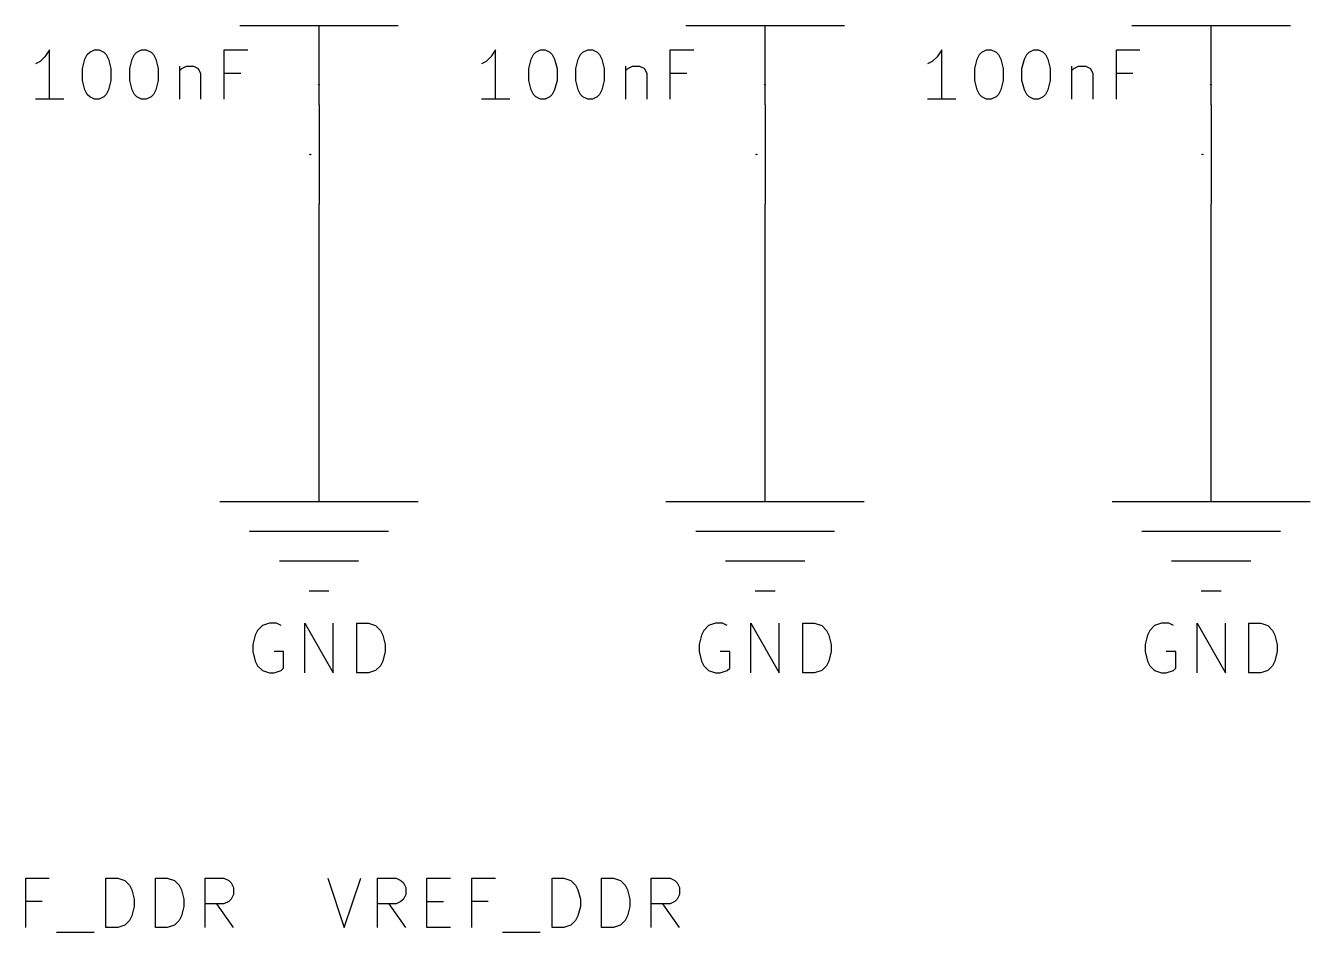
# Model space of a CAD drawing. Header units: millimetres. Extents: x 3 to 246, y -195 to -4.
# Drawn here: x 149.96 to 182.88, y -80.89 to -57.66 of the extents above; entities that cross this region are included whole.
import ezdxf

# ---------------------------------------------------------------- set-up
doc = ezdxf.new("R2010")
doc.units = ezdxf.units.MM
for name, color, linetype in [('GREENSIXTYFIVE', 129, 'CONTINUOUS'), ('LIGHTGREEN', 92, 'CONTINUOUS'), ('LIGHTRED', 12, 'CONTINUOUS'), ('RED', 14, 'CONTINUOUS'), ('REDSIX', 19, 'CONTINUOUS')]:
    doc.layers.add(name, color=color, linetype=linetype)

msp = doc.modelspace()

# ---------------------------------------------------------------- linework, layer by layer
at = {"layer": 'GREENSIXTYFIVE', "linetype": 'CONTINUOUS'}
for p, q in [((150.334, -58.5768), (150.2131, -58.6373)), ((150.334, -58.5768), (150.2131, -58.6373)), ((150.455, -58.4559), (150.334, -58.5768)), ((150.455, -58.4559), (150.334, -58.5768)), ((150.5759, -58.2744), (150.455, -58.4559)), ((150.5759, -58.2744), (150.455, -58.4559)), ((150.5759, -59.5444), (150.5759, -58.2744)), ((150.5759, -59.5444), (150.5759, -58.2744)), ((151.4226, -58.7582), (151.483, -58.5163)), ((151.4226, -58.7582), (151.483, -58.5163)), ((151.483, -58.5163), (151.5435, -58.3954)), ((151.483, -58.5163), (151.5435, -58.3954)), ((151.5435, -58.3954), (151.604, -58.3349)), ((151.5435, -58.3954), (151.604, -58.3349)), ((151.604, -58.3349), (151.7249, -58.2744)), ((151.604, -58.3349), (151.7249, -58.2744)), ((151.7249, -58.2744), (151.8459, -58.2744)), ((151.7249, -58.2744), (151.8459, -58.2744)), ((151.8459, -58.2744), (151.9668, -58.3349)), ((151.8459, -58.2744), (151.9668, -58.3349)), ((151.9668, -58.3349), (152.0273, -58.3954)), ((151.9668, -58.3349), (152.0273, -58.3954)), ((152.0273, -58.3954), (152.0878, -58.5163)), ((152.0273, -58.3954), (152.0878, -58.5163)), ((152.0878, -58.5163), (152.1483, -58.7582)), ((152.0878, -58.5163), (152.1483, -58.7582)), ((152.6321, -58.7582), (152.6925, -58.5163)), ((152.6321, -58.7582), (152.6925, -58.5163)), ((152.6925, -58.5163), (152.753, -58.3954)), ((152.6925, -58.5163), (152.753, -58.3954)), ((152.753, -58.3954), (152.8135, -58.3349)), ((152.753, -58.3954), (152.8135, -58.3349)), ((152.8135, -58.3349), (152.9344, -58.2744)), ((152.8135, -58.3349), (152.9344, -58.2744)), ((152.9344, -58.2744), (153.0554, -58.2744)), ((152.9344, -58.2744), (153.0554, -58.2744)), ((153.0554, -58.2744), (153.1763, -58.3349)), ((153.0554, -58.2744), (153.1763, -58.3349)), ((153.1763, -58.3349), (153.2368, -58.3954)), ((153.1763, -58.3349), (153.2368, -58.3954)), ((153.2368, -58.3954), (153.2973, -58.5163)), ((153.2368, -58.3954), (153.2973, -58.5163)), ((153.2973, -58.5163), (153.3578, -58.7582)), ((153.2973, -58.5163), (153.3578, -58.7582)), ((155.051, -59.5444), (155.051, -58.2744)), ((155.051, -58.2744), (155.6558, -58.2744)), ((155.051, -59.5444), (155.051, -58.2744)), ((155.051, -58.2744), (155.6558, -58.2744)), ((161.764, -58.5768), (161.6431, -58.6373)), ((161.764, -58.5768), (161.6431, -58.6373)), ((161.885, -58.4559), (161.764, -58.5768)), ((161.885, -58.4559), (161.764, -58.5768)), ((162.0059, -58.2744), (161.885, -58.4559)), ((162.0059, -58.2744), (161.885, -58.4559)), ((162.0059, -59.5444), (162.0059, -58.2744)), ((162.0059, -59.5444), (162.0059, -58.2744)), ((162.8526, -58.7582), (162.913, -58.5163)), ((162.8526, -58.7582), (162.913, -58.5163)), ((162.913, -58.5163), (162.9735, -58.3954)), ((162.913, -58.5163), (162.9735, -58.3954)), ((162.9735, -58.3954), (163.034, -58.3349)), ((162.9735, -58.3954), (163.034, -58.3349)), ((163.034, -58.3349), (163.1549, -58.2744)), ((163.034, -58.3349), (163.1549, -58.2744)), ((163.1549, -58.2744), (163.2759, -58.2744)), ((163.1549, -58.2744), (163.2759, -58.2744)), ((163.2759, -58.2744), (163.3968, -58.3349)), ((163.2759, -58.2744), (163.3968, -58.3349)), ((163.3968, -58.3349), (163.4573, -58.3954)), ((163.3968, -58.3349), (163.4573, -58.3954)), ((163.4573, -58.3954), (163.5178, -58.5163)), ((163.4573, -58.3954), (163.5178, -58.5163)), ((163.5178, -58.5163), (163.5783, -58.7582)), ((163.5178, -58.5163), (163.5783, -58.7582)), ((164.0621, -58.7582), (164.1225, -58.5163)), ((164.0621, -58.7582), (164.1225, -58.5163)), ((164.1225, -58.5163), (164.183, -58.3954)), ((164.1225, -58.5163), (164.183, -58.3954)), ((164.183, -58.3954), (164.2435, -58.3349)), ((164.183, -58.3954), (164.2435, -58.3349)), ((164.2435, -58.3349), (164.3644, -58.2744)), ((164.2435, -58.3349), (164.3644, -58.2744)), ((164.3644, -58.2744), (164.4854, -58.2744)), ((164.3644, -58.2744), (164.4854, -58.2744)), ((164.4854, -58.2744), (164.6063, -58.3349)), ((164.4854, -58.2744), (164.6063, -58.3349)), ((164.6063, -58.3349), (164.6668, -58.3954)), ((164.6063, -58.3349), (164.6668, -58.3954)), ((164.6668, -58.3954), (164.7273, -58.5163)), ((164.6668, -58.3954), (164.7273, -58.5163)), ((164.7273, -58.5163), (164.7878, -58.7582)), ((164.7273, -58.5163), (164.7878, -58.7582)), ((166.481, -59.5444), (166.481, -58.2744)), ((166.481, -58.2744), (167.0858, -58.2744)), ((166.481, -59.5444), (166.481, -58.2744)), ((166.481, -58.2744), (167.0858, -58.2744)), ((173.194, -58.5768), (173.0731, -58.6373)), ((173.194, -58.5768), (173.0731, -58.6373)), ((173.315, -58.4559), (173.194, -58.5768)), ((173.315, -58.4559), (173.194, -58.5768)), ((173.4359, -58.2744), (173.315, -58.4559)), ((173.4359, -58.2744), (173.315, -58.4559)), ((173.4359, -59.5444), (173.4359, -58.2744)), ((173.4359, -59.5444), (173.4359, -58.2744)), ((174.2826, -58.7582), (174.343, -58.5163)), ((174.2826, -58.7582), (174.343, -58.5163)), ((174.343, -58.5163), (174.4035, -58.3954)), ((174.343, -58.5163), (174.4035, -58.3954)), ((174.4035, -58.3954), (174.464, -58.3349)), ((174.4035, -58.3954), (174.464, -58.3349)), ((174.464, -58.3349), (174.5849, -58.2744)), ((174.464, -58.3349), (174.5849, -58.2744)), ((174.5849, -58.2744), (174.7059, -58.2744)), ((174.5849, -58.2744), (174.7059, -58.2744)), ((174.7059, -58.2744), (174.8268, -58.3349)), ((174.7059, -58.2744), (174.8268, -58.3349)), ((174.8268, -58.3349), (174.8873, -58.3954)), ((174.8268, -58.3349), (174.8873, -58.3954)), ((174.8873, -58.3954), (174.9478, -58.5163)), ((174.8873, -58.3954), (174.9478, -58.5163)), ((174.9478, -58.5163), (175.0083, -58.7582)), ((174.9478, -58.5163), (175.0083, -58.7582)), ((175.4921, -58.7582), (175.5525, -58.5163)), ((175.4921, -58.7582), (175.5525, -58.5163)), ((175.5525, -58.5163), (175.613, -58.3954)), ((175.5525, -58.5163), (175.613, -58.3954)), ((175.613, -58.3954), (175.6735, -58.3349)), ((175.613, -58.3954), (175.6735, -58.3349)), ((175.6735, -58.3349), (175.7944, -58.2744)), ((175.6735, -58.3349), (175.7944, -58.2744)), ((175.7944, -58.2744), (175.9154, -58.2744)), ((175.7944, -58.2744), (175.9154, -58.2744)), ((175.9154, -58.2744), (176.0363, -58.3349)), ((175.9154, -58.2744), (176.0363, -58.3349)), ((176.0363, -58.3349), (176.0968, -58.3954)), ((176.0363, -58.3349), (176.0968, -58.3954)), ((176.0968, -58.3954), (176.1573, -58.5163)), ((176.0968, -58.3954), (176.1573, -58.5163)), ((176.1573, -58.5163), (176.2178, -58.7582)), ((176.1573, -58.5163), (176.2178, -58.7582)), ((177.911, -59.5444), (177.911, -58.2744)), ((177.911, -58.2744), (178.5158, -58.2744)), ((177.911, -59.5444), (177.911, -58.2744)), ((177.911, -58.2744), (178.5158, -58.2744)), ((151.4226, -59.0606), (151.4226, -58.7582)), ((151.4226, -59.0606), (151.4226, -58.7582)), ((152.1483, -58.7582), (152.1483, -59.0606)), ((152.1483, -58.7582), (152.1483, -59.0606)), ((152.6321, -59.0606), (152.6321, -58.7582)), ((152.6321, -59.0606), (152.6321, -58.7582)), ((153.3578, -58.7582), (153.3578, -59.0606)), ((153.3578, -58.7582), (153.3578, -59.0606)), ((153.902, -58.6978), (153.902, -59.5444)), ((153.902, -58.6978), (153.902, -59.5444)), ((153.902, -58.8187), (153.9625, -58.7582)), ((153.902, -58.8187), (153.9625, -58.7582)), ((153.9625, -58.7582), (154.0835, -58.6978)), ((153.9625, -58.7582), (154.0835, -58.6978)), ((154.0835, -58.6978), (154.2649, -58.6978)), ((154.0835, -58.6978), (154.2649, -58.6978)), ((154.2649, -58.6978), (154.3858, -58.7582)), ((154.2649, -58.6978), (154.3858, -58.7582)), ((154.3858, -58.7582), (154.4463, -58.8792)), ((154.3858, -58.7582), (154.4463, -58.8792)), ((154.4463, -58.8792), (154.4463, -59.5444)), ((154.4463, -58.8792), (154.4463, -59.5444)), ((155.4744, -58.8792), (155.051, -58.8792)), ((155.4744, -58.8792), (155.051, -58.8792)), ((162.8526, -59.0606), (162.8526, -58.7582)), ((162.8526, -59.0606), (162.8526, -58.7582)), ((163.5783, -58.7582), (163.5783, -59.0606)), ((163.5783, -58.7582), (163.5783, -59.0606)), ((164.0621, -59.0606), (164.0621, -58.7582)), ((164.0621, -59.0606), (164.0621, -58.7582)), ((164.7878, -58.7582), (164.7878, -59.0606)), ((164.7878, -58.7582), (164.7878, -59.0606)), ((165.332, -58.6978), (165.332, -59.5444)), ((165.332, -58.6978), (165.332, -59.5444)), ((165.332, -58.8187), (165.3925, -58.7582)), ((165.332, -58.8187), (165.3925, -58.7582)), ((165.3925, -58.7582), (165.5135, -58.6978)), ((165.3925, -58.7582), (165.5135, -58.6978)), ((165.5135, -58.6978), (165.6949, -58.6978)), ((165.5135, -58.6978), (165.6949, -58.6978)), ((165.6949, -58.6978), (165.8158, -58.7582)), ((165.6949, -58.6978), (165.8158, -58.7582)), ((165.8158, -58.7582), (165.8763, -58.8792)), ((165.8158, -58.7582), (165.8763, -58.8792)), ((165.8763, -58.8792), (165.8763, -59.5444)), ((165.8763, -58.8792), (165.8763, -59.5444)), ((166.9044, -58.8792), (166.481, -58.8792)), ((166.9044, -58.8792), (166.481, -58.8792)), ((174.2826, -59.0606), (174.2826, -58.7582)), ((174.2826, -59.0606), (174.2826, -58.7582)), ((175.0083, -58.7582), (175.0083, -59.0606)), ((175.0083, -58.7582), (175.0083, -59.0606)), ((175.4921, -59.0606), (175.4921, -58.7582)), ((175.4921, -59.0606), (175.4921, -58.7582)), ((176.2178, -58.7582), (176.2178, -59.0606)), ((176.2178, -58.7582), (176.2178, -59.0606)), ((176.762, -58.6978), (176.762, -59.5444)), ((176.762, -58.6978), (176.762, -59.5444)), ((176.762, -58.8187), (176.8225, -58.7582)), ((176.762, -58.8187), (176.8225, -58.7582)), ((176.8225, -58.7582), (176.9435, -58.6978)), ((176.8225, -58.7582), (176.9435, -58.6978)), ((176.9435, -58.6978), (177.1249, -58.6978)), ((176.9435, -58.6978), (177.1249, -58.6978)), ((177.1249, -58.6978), (177.2458, -58.7582)), ((177.1249, -58.6978), (177.2458, -58.7582)), ((177.2458, -58.7582), (177.3063, -58.8792)), ((177.2458, -58.7582), (177.3063, -58.8792)), ((177.3063, -58.8792), (177.3063, -59.5444)), ((177.3063, -58.8792), (177.3063, -59.5444)), ((178.3344, -58.8792), (177.911, -58.8792)), ((178.3344, -58.8792), (177.911, -58.8792)), ((151.483, -59.3025), (151.4226, -59.0606)), ((151.483, -59.3025), (151.4226, -59.0606)), ((152.1483, -59.0606), (152.0878, -59.3025)), ((152.1483, -59.0606), (152.0878, -59.3025)), ((152.6925, -59.3025), (152.6321, -59.0606)), ((152.6925, -59.3025), (152.6321, -59.0606)), ((153.3578, -59.0606), (153.2973, -59.3025)), ((153.3578, -59.0606), (153.2973, -59.3025)), ((157.4664, -59.1674), (157.4676, -59.165)), ((157.4664, -59.1674), (157.4676, -59.165)), ((157.4664, -59.1735), (157.4664, -59.1674)), ((157.4664, -59.1735), (157.4664, -59.1674)), ((157.4676, -59.1759), (157.4664, -59.1735)), ((157.4676, -59.1759), (157.4664, -59.1735)), ((157.4676, -59.165), (157.4688, -59.1638)), ((157.4676, -59.165), (157.4688, -59.1638)), ((157.4688, -59.1771), (157.4676, -59.1759)), ((157.4688, -59.1771), (157.4676, -59.1759)), ((157.4688, -59.1638), (157.4712, -59.1626)), ((157.4688, -59.1638), (157.4712, -59.1626)), ((157.4712, -59.1626), (157.4736, -59.1626)), ((157.4712, -59.1626), (157.4736, -59.1626)), ((157.4736, -59.1626), (157.4772, -59.1638)), ((157.4736, -59.1626), (157.4772, -59.1638)), ((157.4772, -59.1638), (157.4918, -59.1783)), ((157.4772, -59.1638), (157.4918, -59.1783)), ((157.4918, -59.1783), (157.4918, -59.1626)), ((157.4918, -59.1783), (157.4918, -59.1626)), ((162.913, -59.3025), (162.8526, -59.0606)), ((162.913, -59.3025), (162.8526, -59.0606)), ((163.5783, -59.0606), (163.5178, -59.3025)), ((163.5783, -59.0606), (163.5178, -59.3025)), ((164.1225, -59.3025), (164.0621, -59.0606)), ((164.1225, -59.3025), (164.0621, -59.0606)), ((164.7878, -59.0606), (164.7273, -59.3025)), ((164.7878, -59.0606), (164.7273, -59.3025)), ((168.8964, -59.1674), (168.8976, -59.165)), ((168.8964, -59.1674), (168.8976, -59.165)), ((168.8964, -59.1735), (168.8964, -59.1674)), ((168.8964, -59.1735), (168.8964, -59.1674)), ((168.8976, -59.1759), (168.8964, -59.1735)), ((168.8976, -59.1759), (168.8964, -59.1735)), ((168.8976, -59.165), (168.8988, -59.1638)), ((168.8976, -59.165), (168.8988, -59.1638)), ((168.8988, -59.1771), (168.8976, -59.1759)), ((168.8988, -59.1771), (168.8976, -59.1759)), ((168.8988, -59.1638), (168.9012, -59.1626)), ((168.8988, -59.1638), (168.9012, -59.1626)), ((168.9012, -59.1626), (168.9036, -59.1626)), ((168.9012, -59.1626), (168.9036, -59.1626)), ((168.9036, -59.1626), (168.9072, -59.1638)), ((168.9036, -59.1626), (168.9072, -59.1638)), ((168.9072, -59.1638), (168.9218, -59.1783)), ((168.9072, -59.1638), (168.9218, -59.1783)), ((168.9218, -59.1783), (168.9218, -59.1626)), ((168.9218, -59.1783), (168.9218, -59.1626)), ((174.343, -59.3025), (174.2826, -59.0606)), ((174.343, -59.3025), (174.2826, -59.0606)), ((175.0083, -59.0606), (174.9478, -59.3025)), ((175.0083, -59.0606), (174.9478, -59.3025)), ((175.5525, -59.3025), (175.4921, -59.0606)), ((175.5525, -59.3025), (175.4921, -59.0606)), ((176.2178, -59.0606), (176.1573, -59.3025)), ((176.2178, -59.0606), (176.1573, -59.3025)), ((180.3264, -59.1674), (180.3276, -59.165)), ((180.3264, -59.1674), (180.3276, -59.165)), ((180.3264, -59.1735), (180.3264, -59.1674)), ((180.3264, -59.1735), (180.3264, -59.1674)), ((180.3276, -59.1759), (180.3264, -59.1735)), ((180.3276, -59.1759), (180.3264, -59.1735)), ((180.3276, -59.165), (180.3288, -59.1638)), ((180.3276, -59.165), (180.3288, -59.1638)), ((180.3288, -59.1771), (180.3276, -59.1759)), ((180.3288, -59.1771), (180.3276, -59.1759)), ((180.3288, -59.1638), (180.3312, -59.1626)), ((180.3288, -59.1638), (180.3312, -59.1626)), ((180.3312, -59.1626), (180.3336, -59.1626)), ((180.3312, -59.1626), (180.3336, -59.1626)), ((180.3336, -59.1626), (180.3372, -59.1638)), ((180.3336, -59.1626), (180.3372, -59.1638)), ((180.3372, -59.1638), (180.3518, -59.1783)), ((180.3372, -59.1638), (180.3518, -59.1783)), ((180.3518, -59.1783), (180.3518, -59.1626)), ((180.3518, -59.1783), (180.3518, -59.1626)), ((150.9388, -59.5444), (150.2131, -59.5444)), ((150.9388, -59.5444), (150.2131, -59.5444)), ((151.5435, -59.4235), (151.483, -59.3025)), ((151.5435, -59.4235), (151.483, -59.3025)), ((151.604, -59.484), (151.5435, -59.4235)), ((151.604, -59.484), (151.5435, -59.4235)), ((151.7249, -59.5444), (151.604, -59.484)), ((151.7249, -59.5444), (151.604, -59.484)), ((151.8459, -59.5444), (151.7249, -59.5444)), ((151.8459, -59.5444), (151.7249, -59.5444)), ((151.9668, -59.484), (151.8459, -59.5444)), ((151.9668, -59.484), (151.8459, -59.5444)), ((152.0273, -59.4235), (151.9668, -59.484)), ((152.0273, -59.4235), (151.9668, -59.484)), ((152.0878, -59.3025), (152.0273, -59.4235)), ((152.0878, -59.3025), (152.0273, -59.4235)), ((152.753, -59.4235), (152.6925, -59.3025)), ((152.753, -59.4235), (152.6925, -59.3025)), ((152.8135, -59.484), (152.753, -59.4235)), ((152.8135, -59.484), (152.753, -59.4235)), ((152.9344, -59.5444), (152.8135, -59.484)), ((152.9344, -59.5444), (152.8135, -59.484)), ((153.0554, -59.5444), (152.9344, -59.5444)), ((153.0554, -59.5444), (152.9344, -59.5444)), ((153.1763, -59.484), (153.0554, -59.5444)), ((153.1763, -59.484), (153.0554, -59.5444)), ((153.2368, -59.4235), (153.1763, -59.484)), ((153.2368, -59.4235), (153.1763, -59.484)), ((153.2973, -59.3025), (153.2368, -59.4235)), ((153.2973, -59.3025), (153.2368, -59.4235)), ((162.3688, -59.5444), (161.6431, -59.5444)), ((162.3688, -59.5444), (161.6431, -59.5444)), ((162.9735, -59.4235), (162.913, -59.3025)), ((162.9735, -59.4235), (162.913, -59.3025)), ((163.034, -59.484), (162.9735, -59.4235)), ((163.034, -59.484), (162.9735, -59.4235)), ((163.1549, -59.5444), (163.034, -59.484)), ((163.1549, -59.5444), (163.034, -59.484)), ((163.2759, -59.5444), (163.1549, -59.5444)), ((163.2759, -59.5444), (163.1549, -59.5444)), ((163.3968, -59.484), (163.2759, -59.5444)), ((163.3968, -59.484), (163.2759, -59.5444)), ((163.4573, -59.4235), (163.3968, -59.484)), ((163.4573, -59.4235), (163.3968, -59.484)), ((163.5178, -59.3025), (163.4573, -59.4235)), ((163.5178, -59.3025), (163.4573, -59.4235)), ((164.183, -59.4235), (164.1225, -59.3025)), ((164.183, -59.4235), (164.1225, -59.3025)), ((164.2435, -59.484), (164.183, -59.4235)), ((164.2435, -59.484), (164.183, -59.4235)), ((164.3644, -59.5444), (164.2435, -59.484)), ((164.3644, -59.5444), (164.2435, -59.484)), ((164.4854, -59.5444), (164.3644, -59.5444)), ((164.4854, -59.5444), (164.3644, -59.5444)), ((164.6063, -59.484), (164.4854, -59.5444)), ((164.6063, -59.484), (164.4854, -59.5444)), ((164.6668, -59.4235), (164.6063, -59.484)), ((164.6668, -59.4235), (164.6063, -59.484)), ((164.7273, -59.3025), (164.6668, -59.4235)), ((164.7273, -59.3025), (164.6668, -59.4235)), ((173.7988, -59.5444), (173.0731, -59.5444)), ((173.7988, -59.5444), (173.0731, -59.5444)), ((174.4035, -59.4235), (174.343, -59.3025)), ((174.4035, -59.4235), (174.343, -59.3025)), ((174.464, -59.484), (174.4035, -59.4235)), ((174.464, -59.484), (174.4035, -59.4235)), ((174.5849, -59.5444), (174.464, -59.484)), ((174.5849, -59.5444), (174.464, -59.484)), ((174.7059, -59.5444), (174.5849, -59.5444)), ((174.7059, -59.5444), (174.5849, -59.5444)), ((174.8268, -59.484), (174.7059, -59.5444)), ((174.8268, -59.484), (174.7059, -59.5444)), ((174.8873, -59.4235), (174.8268, -59.484)), ((174.8873, -59.4235), (174.8268, -59.484)), ((174.9478, -59.3025), (174.8873, -59.4235)), ((174.9478, -59.3025), (174.8873, -59.4235)), ((175.613, -59.4235), (175.5525, -59.3025)), ((175.613, -59.4235), (175.5525, -59.3025)), ((175.6735, -59.484), (175.613, -59.4235)), ((175.6735, -59.484), (175.613, -59.4235)), ((175.7944, -59.5444), (175.6735, -59.484)), ((175.7944, -59.5444), (175.6735, -59.484)), ((175.9154, -59.5444), (175.7944, -59.5444)), ((175.9154, -59.5444), (175.7944, -59.5444)), ((176.0363, -59.484), (175.9154, -59.5444)), ((176.0363, -59.484), (175.9154, -59.5444)), ((176.0968, -59.4235), (176.0363, -59.484)), ((176.0968, -59.4235), (176.0363, -59.484)), ((176.1573, -59.3025), (176.0968, -59.4235)), ((176.1573, -59.3025), (176.0968, -59.4235)), ((156.0286, -73.0297), (155.9076, -73.1507)), ((156.21, -72.9692), (156.0286, -73.0297)), ((156.3914, -72.9692), (156.21, -72.9692)), ((156.5124, -73.0297), (156.3914, -72.9692)), ((157.1171, -74.2392), (157.1171, -72.9692)), ((157.1171, -72.9692), (157.8428, -74.2392)), ((157.8428, -74.2392), (157.8428, -72.9692)), ((158.4476, -74.2392), (158.4476, -72.9692)), ((158.4476, -72.9692), (158.75, -72.9692)), ((158.75, -72.9692), (158.9314, -73.0297)), ((158.9314, -73.0297), (159.0524, -73.1507)), ((167.4586, -73.0297), (167.3376, -73.1507)), ((167.64, -72.9692), (167.4586, -73.0297)), ((167.8214, -72.9692), (167.64, -72.9692)), ((167.9424, -73.0297), (167.8214, -72.9692)), ((168.5471, -74.2392), (168.5471, -72.9692)), ((168.5471, -72.9692), (169.2728, -74.2392)), ((169.2728, -74.2392), (169.2728, -72.9692)), ((169.8776, -74.2392), (169.8776, -72.9692)), ((169.8776, -72.9692), (170.18, -72.9692)), ((170.18, -72.9692), (170.3614, -73.0297)), ((170.3614, -73.0297), (170.4824, -73.1507)), ((178.8886, -73.0297), (178.7676, -73.1507)), ((179.07, -72.9692), (178.8886, -73.0297)), ((179.2514, -72.9692), (179.07, -72.9692)), ((179.3724, -73.0297), (179.2514, -72.9692)), ((179.9771, -74.2392), (179.9771, -72.9692)), ((179.9771, -72.9692), (180.7028, -74.2392)), ((180.7028, -74.2392), (180.7028, -72.9692)), ((181.3076, -74.2392), (181.3076, -72.9692)), ((181.3076, -72.9692), (181.61, -72.9692)), ((181.61, -72.9692), (181.7914, -73.0297)), ((181.7914, -73.0297), (181.9124, -73.1507)), ((155.8471, -73.2716), (155.7867, -73.5135)), ((155.9076, -73.1507), (155.8471, -73.2716)), ((159.0524, -73.1507), (159.1129, -73.2716)), ((159.1129, -73.2716), (159.1733, -73.5135)), ((167.2771, -73.2716), (167.2167, -73.5135)), ((167.3376, -73.1507), (167.2771, -73.2716)), ((170.4824, -73.1507), (170.5429, -73.2716)), ((170.5429, -73.2716), (170.6033, -73.5135)), ((178.7071, -73.2716), (178.6467, -73.5135)), ((178.7676, -73.1507), (178.7071, -73.2716)), ((181.9124, -73.1507), (181.9729, -73.2716)), ((181.9729, -73.2716), (182.0333, -73.5135)), ((155.7867, -73.5135), (155.7867, -73.6949)), ((155.7867, -73.6949), (155.8471, -73.9368)), ((156.5728, -73.6949), (156.3309, -73.6949)), ((156.5728, -74.1183), (156.5728, -73.6949)), ((159.1733, -73.6949), (159.1129, -73.9368)), ((159.1733, -73.5135), (159.1733, -73.6949)), ((167.2167, -73.5135), (167.2167, -73.6949)), ((167.2167, -73.6949), (167.2771, -73.9368)), ((168.0028, -73.6949), (167.7609, -73.6949)), ((168.0028, -74.1183), (168.0028, -73.6949)), ((170.6033, -73.6949), (170.5429, -73.9368)), ((170.6033, -73.5135), (170.6033, -73.6949)), ((178.6467, -73.5135), (178.6467, -73.6949)), ((178.6467, -73.6949), (178.7071, -73.9368)), ((179.4328, -73.6949), (179.1909, -73.6949)), ((179.4328, -74.1183), (179.4328, -73.6949)), ((182.0333, -73.6949), (181.9729, -73.9368)), ((182.0333, -73.5135), (182.0333, -73.6949)), ((155.8471, -73.9368), (155.9076, -74.0578)), ((155.9076, -74.0578), (156.0286, -74.1788)), ((159.0524, -74.0578), (158.9314, -74.1788)), ((159.1129, -73.9368), (159.0524, -74.0578)), ((167.2771, -73.9368), (167.3376, -74.0578)), ((167.3376, -74.0578), (167.4586, -74.1788)), ((170.4824, -74.0578), (170.3614, -74.1788)), ((170.5429, -73.9368), (170.4824, -74.0578)), ((178.7071, -73.9368), (178.7676, -74.0578)), ((178.7676, -74.0578), (178.8886, -74.1788)), ((181.9124, -74.0578), (181.7914, -74.1788)), ((181.9729, -73.9368), (181.9124, -74.0578)), ((156.0286, -74.1788), (156.21, -74.2392)), ((156.21, -74.2392), (156.3309, -74.2392)), ((156.3309, -74.2392), (156.5124, -74.1788)), ((156.5124, -74.1788), (156.5728, -74.1183)), ((158.75, -74.2392), (158.4476, -74.2392)), ((158.9314, -74.1788), (158.75, -74.2392)), ((167.4586, -74.1788), (167.64, -74.2392)), ((167.64, -74.2392), (167.7609, -74.2392)), ((167.7609, -74.2392), (167.9424, -74.1788)), ((167.9424, -74.1788), (168.0028, -74.1183)), ((170.18, -74.2392), (169.8776, -74.2392)), ((170.3614, -74.1788), (170.18, -74.2392)), ((178.8886, -74.1788), (179.07, -74.2392)), ((179.07, -74.2392), (179.1909, -74.2392)), ((179.1909, -74.2392), (179.3724, -74.1788)), ((179.3724, -74.1788), (179.4328, -74.1183)), ((181.61, -74.2392), (181.3076, -74.2392)), ((181.7914, -74.1788), (181.61, -74.2392))]:
    msp.add_line(p, q, dxfattribs=at)
at = {"layer": 'LIGHTGREEN', "linetype": 'CONTINUOUS'}
for p, q in [((157.48, -67.31), (157.48, -62.23)), ((168.91, -67.31), (168.91, -62.23)), ((180.34, -67.31), (180.34, -62.23))]:
    msp.add_line(p, q, dxfattribs=at)
at = {"layer": 'LIGHTRED', "linetype": 'CONTINUOUS'}
for p, q in [((157.2483, -60.9575), (157.2495, -60.9551)), ((157.2483, -60.9575), (157.2495, -60.9551)), ((157.2483, -60.9636), (157.2483, -60.9575)), ((157.2483, -60.9636), (157.2483, -60.9575)), ((157.2495, -60.966), (157.2483, -60.9636)), ((157.2495, -60.966), (157.2483, -60.9636)), ((157.2495, -60.9551), (157.2507, -60.9539)), ((157.2495, -60.9551), (157.2507, -60.9539)), ((157.2507, -60.9672), (157.2495, -60.966)), ((157.2507, -60.9672), (157.2495, -60.966)), ((157.2507, -60.9539), (157.2531, -60.9527)), ((157.2507, -60.9539), (157.2531, -60.9527)), ((157.2531, -60.9527), (157.2555, -60.9527)), ((157.2531, -60.9527), (157.2555, -60.9527)), ((157.2555, -60.9527), (157.2591, -60.9539)), ((157.2555, -60.9527), (157.2591, -60.9539)), ((157.2591, -60.9539), (157.2737, -60.9684)), ((157.2591, -60.9539), (157.2737, -60.9684)), ((157.2737, -60.9684), (157.2737, -60.9527)), ((157.2737, -60.9684), (157.2737, -60.9527)), ((168.6783, -60.9575), (168.6795, -60.9551)), ((168.6783, -60.9575), (168.6795, -60.9551)), ((168.6783, -60.9636), (168.6783, -60.9575)), ((168.6783, -60.9636), (168.6783, -60.9575)), ((168.6795, -60.966), (168.6783, -60.9636)), ((168.6795, -60.966), (168.6783, -60.9636)), ((168.6795, -60.9551), (168.6807, -60.9539)), ((168.6795, -60.9551), (168.6807, -60.9539)), ((168.6807, -60.9672), (168.6795, -60.966)), ((168.6807, -60.9672), (168.6795, -60.966)), ((168.6807, -60.9539), (168.6831, -60.9527)), ((168.6807, -60.9539), (168.6831, -60.9527)), ((168.6831, -60.9527), (168.6855, -60.9527)), ((168.6831, -60.9527), (168.6855, -60.9527)), ((168.6855, -60.9527), (168.6891, -60.9539)), ((168.6855, -60.9527), (168.6891, -60.9539)), ((168.6891, -60.9539), (168.7037, -60.9684)), ((168.6891, -60.9539), (168.7037, -60.9684)), ((168.7037, -60.9684), (168.7037, -60.9527)), ((168.7037, -60.9684), (168.7037, -60.9527)), ((180.1083, -60.9575), (180.1095, -60.9551)), ((180.1083, -60.9575), (180.1095, -60.9551)), ((180.1083, -60.9636), (180.1083, -60.9575)), ((180.1083, -60.9636), (180.1083, -60.9575)), ((180.1095, -60.966), (180.1083, -60.9636)), ((180.1095, -60.966), (180.1083, -60.9636)), ((180.1095, -60.9551), (180.1107, -60.9539)), ((180.1095, -60.9551), (180.1107, -60.9539)), ((180.1107, -60.9672), (180.1095, -60.966)), ((180.1107, -60.9672), (180.1095, -60.966)), ((180.1107, -60.9539), (180.1131, -60.9527)), ((180.1107, -60.9539), (180.1131, -60.9527)), ((180.1131, -60.9527), (180.1155, -60.9527)), ((180.1131, -60.9527), (180.1155, -60.9527)), ((180.1155, -60.9527), (180.1191, -60.9539)), ((180.1155, -60.9527), (180.1191, -60.9539)), ((180.1191, -60.9539), (180.1337, -60.9684)), ((180.1191, -60.9539), (180.1337, -60.9684)), ((180.1337, -60.9684), (180.1337, -60.9527)), ((180.1337, -60.9684), (180.1337, -60.9527))]:
    msp.add_line(p, q, dxfattribs=at)
at = {"layer": 'RED', "linetype": 'CONTINUOUS'}
for p, q in [((159.512, -57.658), (155.448, -57.658)), ((157.48, -59.69), (157.48, -57.658)), ((170.942, -57.658), (166.878, -57.658)), ((168.91, -59.69), (168.91, -57.658)), ((182.372, -57.658), (178.308, -57.658)), ((180.34, -59.69), (180.34, -57.658)), ((157.48, -59.69), (157.48, -62.23)), ((157.48, -59.69), (157.48, -62.23)), ((168.91, -59.69), (168.91, -62.23)), ((168.91, -59.69), (168.91, -62.23)), ((180.34, -59.69), (180.34, -62.23)), ((180.34, -59.69), (180.34, -62.23)), ((157.48, -69.85), (157.48, -67.31)), ((168.91, -69.85), (168.91, -67.31)), ((180.34, -69.85), (180.34, -67.31)), ((154.94, -69.85), (160.02, -69.85)), ((166.37, -69.85), (171.45, -69.85)), ((177.8, -69.85), (182.88, -69.85)), ((155.702, -70.612), (159.258, -70.612)), ((167.132, -70.612), (170.688, -70.612)), ((178.562, -70.612), (182.118, -70.612)), ((156.464, -71.374), (158.496, -71.374)), ((167.894, -71.374), (169.926, -71.374)), ((179.324, -71.374), (181.356, -71.374)), ((157.226, -72.136), (157.734, -72.136)), ((168.656, -72.136), (169.164, -72.136)), ((180.086, -72.136), (180.594, -72.136))]:
    msp.add_line(p, q, dxfattribs=at)
at = {"layer": 'REDSIX', "linetype": 'CONTINUOUS'}
for p, q in [((149.9643, -80.7669), (149.9643, -79.4969)), ((149.9643, -79.4969), (150.5691, -79.4969)), ((152.0205, -80.7669), (152.0205, -79.4969)), ((152.0205, -79.4969), (152.3229, -79.4969)), ((152.3229, -79.4969), (152.5043, -79.5574)), ((152.5043, -79.5574), (152.6253, -79.6784)), ((153.2905, -80.7669), (153.2905, -79.4969)), ((153.2905, -79.4969), (153.5929, -79.4969)), ((153.5929, -79.4969), (153.7743, -79.5574)), ((153.7743, -79.5574), (153.8953, -79.6784)), ((154.5605, -80.7669), (154.5605, -79.4969)), ((154.5605, -79.4969), (155.0443, -79.4969)), ((155.0443, -79.4969), (155.1653, -79.5574)), ((155.1653, -79.5574), (155.2258, -79.6179)), ((155.2258, -79.6179), (155.2862, -79.7388)), ((157.7053, -79.4969), (158.1286, -80.7669)), ((158.1286, -80.7669), (158.552, -79.4969)), ((158.9753, -80.7669), (158.9753, -79.4969)), ((158.9753, -79.4969), (159.4591, -79.4969)), ((159.4591, -79.4969), (159.5801, -79.5574)), ((159.5801, -79.5574), (159.6406, -79.6179)), ((159.6406, -79.6179), (159.701, -79.7388)), ((160.2453, -80.7669), (160.2453, -79.4969)), ((160.2453, -79.4969), (160.8501, -79.4969)), ((161.3943, -80.7669), (161.3943, -79.4969)), ((161.3943, -79.4969), (161.9991, -79.4969)), ((163.4505, -80.7669), (163.4505, -79.4969)), ((163.4505, -79.4969), (163.7529, -79.4969)), ((163.7529, -79.4969), (163.9343, -79.5574)), ((163.9343, -79.5574), (164.0553, -79.6784)), ((164.7205, -80.7669), (164.7205, -79.4969)), ((164.7205, -79.4969), (165.0229, -79.4969)), ((165.0229, -79.4969), (165.2043, -79.5574)), ((165.2043, -79.5574), (165.3253, -79.6784)), ((165.9905, -80.7669), (165.9905, -79.4969)), ((165.9905, -79.4969), (166.4743, -79.4969)), ((166.4743, -79.4969), (166.5953, -79.5574)), ((166.5953, -79.5574), (166.6558, -79.6179)), ((166.6558, -79.6179), (166.7162, -79.7388)), ((152.6253, -79.6784), (152.6858, -79.7993)), ((152.6858, -79.7993), (152.7462, -80.0412)), ((153.8953, -79.6784), (153.9558, -79.7993)), ((153.9558, -79.7993), (154.0162, -80.0412)), ((155.2862, -79.9203), (155.2258, -80.0412)), ((155.2862, -79.7388), (155.2862, -79.9203)), ((159.701, -79.9203), (159.6406, -80.0412)), ((159.701, -79.7388), (159.701, -79.9203)), ((164.0553, -79.6784), (164.1158, -79.7993)), ((164.1158, -79.7993), (164.1762, -80.0412)), ((165.3253, -79.6784), (165.3858, -79.7993)), ((165.3858, -79.7993), (165.4462, -80.0412)), ((166.7162, -79.9203), (166.6558, -80.0412)), ((166.7162, -79.7388), (166.7162, -79.9203)), ((150.3877, -80.1017), (149.9643, -80.1017)), ((152.7462, -80.2226), (152.6858, -80.4645)), ((152.7462, -80.0412), (152.7462, -80.2226)), ((154.0162, -80.2226), (153.9558, -80.4645)), ((154.0162, -80.0412), (154.0162, -80.2226)), ((155.0443, -80.1622), (154.5605, -80.1622)), ((155.2862, -80.7669), (154.8629, -80.1622)), ((155.1653, -80.1017), (155.0443, -80.1622)), ((155.2258, -80.0412), (155.1653, -80.1017)), ((159.4591, -80.1622), (158.9753, -80.1622)), ((159.701, -80.7669), (159.2777, -80.1622)), ((159.5801, -80.1017), (159.4591, -80.1622)), ((159.6406, -80.0412), (159.5801, -80.1017)), ((160.2453, -80.1017), (160.6687, -80.1017)), ((161.8177, -80.1017), (161.3943, -80.1017)), ((164.1762, -80.2226), (164.1158, -80.4645)), ((164.1762, -80.0412), (164.1762, -80.2226)), ((165.4462, -80.2226), (165.3858, -80.4645)), ((165.4462, -80.0412), (165.4462, -80.2226)), ((166.4743, -80.1622), (165.9905, -80.1622)), ((166.7162, -80.7669), (166.2929, -80.1622)), ((166.5953, -80.1017), (166.4743, -80.1622)), ((166.6558, -80.0412), (166.5953, -80.1017)), ((152.6253, -80.5855), (152.5043, -80.7065)), ((152.6858, -80.4645), (152.6253, -80.5855)), ((153.8953, -80.5855), (153.7743, -80.7065)), ((153.9558, -80.4645), (153.8953, -80.5855)), ((164.0553, -80.5855), (163.9343, -80.7065)), ((164.1158, -80.4645), (164.0553, -80.5855)), ((165.3253, -80.5855), (165.2043, -80.7065)), ((165.3858, -80.4645), (165.3253, -80.5855)), ((150.7506, -80.8879), (151.7182, -80.8879)), ((152.3229, -80.7669), (152.0205, -80.7669)), ((152.5043, -80.7065), (152.3229, -80.7669)), ((153.5929, -80.7669), (153.2905, -80.7669)), ((153.7743, -80.7065), (153.5929, -80.7669)), ((160.8501, -80.7669), (160.2453, -80.7669)), ((162.1806, -80.8879), (163.1482, -80.8879)), ((163.7529, -80.7669), (163.4505, -80.7669)), ((163.9343, -80.7065), (163.7529, -80.7669)), ((165.0229, -80.7669), (164.7205, -80.7669)), ((165.2043, -80.7065), (165.0229, -80.7669))]:
    msp.add_line(p, q, dxfattribs=at)

doc.saveas('drawing.dxf')
